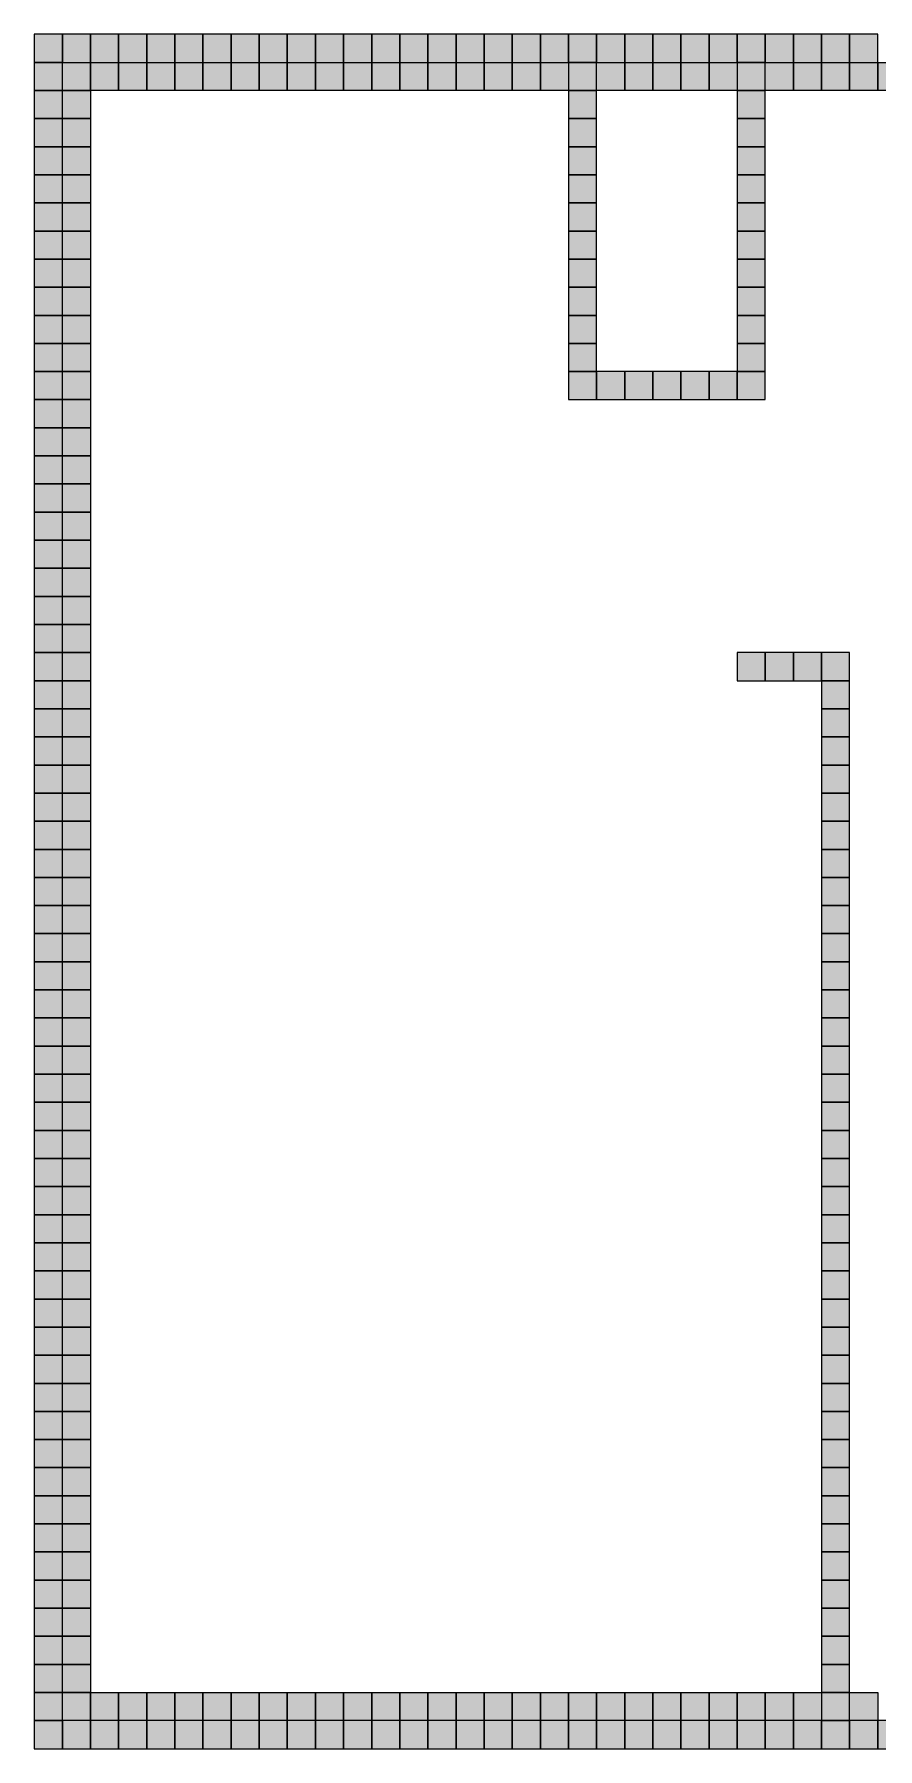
# Model space of a CAD drawing. Header units: inches. Extents: x -0.08 to 7.42, y 0.12 to 7.42.
# Drawn here: x -0.08 to 2.92, y 0.12 to 6.22 of the extents above; entities that cross this region are included whole.
import ezdxf

# ---------------------------------------------------------------- set-up
doc = ezdxf.new("R2010")
doc.units = ezdxf.units.IN
doc.header["$MEASUREMENT"] = 0
doc.layers.add('GRILLA PIXEL', color=7, linetype='Continuous')

# ---------------------------------------------------------------- blocks, each defined once
blk = doc.blocks.new('0-255-255-31-Muro alto')
at = {"layer": 'GRILLA PIXEL', "true_color": 0xffff1f}
h = blk.add_hatch(color=2, dxfattribs=at)
h.dxf.hatch_style = 1
h.paths.add_polyline_path([(0, 0), (-0.1, 0), (-0.1, -0.1), (0, -0.1)])
blk.add_lwpolyline([(-0.1, 0), (-0.1, -0.1), (0, -0.1), (0, 0)], close=True)
blk = doc.blocks.new('0-255-0-0-Muro dormitorio principal')
h = blk.add_hatch(color=1)
h.dxf.hatch_style = 1
h.paths.add_polyline_path([(0, 0), (-0.1, 0), (-0.1, -0.1), (0, -0.1)])
blk.add_lwpolyline([(-0.1, 0), (-0.1, -0.1), (0, -0.1), (0, 0)], close=True)
blk = doc.blocks.new('0-203-204-205-Ventana principal')
at = {"layer": 'GRILLA PIXEL', "true_color": 0xcbcccd}
h = blk.add_hatch(color=254, dxfattribs=at)
h.dxf.hatch_style = 1
h.paths.add_polyline_path([(0, 0), (-0.1, 0), (-0.1, -0.1), (0, -0.1)])
blk.add_lwpolyline([(-0.1, 0), (-0.1, -0.1), (0, -0.1), (0, 0)], close=True)
blk = doc.blocks.new('0-5-68-255-Muro inicio conexion')
at = {"layer": 'GRILLA PIXEL', "true_color": 0x0544ff}
h = blk.add_hatch(color=160, dxfattribs=at)
h.dxf.hatch_style = 1
h.paths.add_polyline_path([(0, 0), (-0.1, 0), (-0.1, -0.1), (0, -0.1)])
blk.add_lwpolyline([(-0.1, 0), (-0.1, -0.1), (0, -0.1), (0, 0)], close=True)
blk = doc.blocks.new('0-63-149-253-Muro fichas extremo')
at = {"layer": 'GRILLA PIXEL', "true_color": 0x3f95fd}
h = blk.add_hatch(color=153, dxfattribs=at)
h.dxf.hatch_style = 1
h.paths.add_polyline_path([(0, 0), (-0.1, 0), (-0.1, -0.1), (0, -0.1)])
blk.add_lwpolyline([(-0.1, 0), (-0.1, -0.1), (0, -0.1), (0, 0)], close=True)
blk = doc.blocks.new('0-0-28-112-Muro auxiliar fichas esquinas')
at = {"layer": 'GRILLA PIXEL', "true_color": 0x001c70}
h = blk.add_hatch(color=166, dxfattribs=at)
h.dxf.hatch_style = 1
h.paths.add_polyline_path([(0, 0), (-0.1, 0), (-0.1, -0.1), (0, -0.1)])
blk.add_lwpolyline([(-0.1, 0), (-0.1, -0.1), (0, -0.1), (0, 0)], close=True)
blk = doc.blocks.new('1-99-100-102-auxiliar lado interno')
at = {"lineweight": 70, "true_color": 0x636466}
h = blk.add_hatch(color=251, dxfattribs=at)
h.dxf.hatch_style = 1
h.paths.add_polyline_path([(-0.1, -0.1), (-0.1, 0), (0, 0), (0, -0.1)])
blk.add_lwpolyline([(0, 0), (0, -0.1), (-0.1, -0.1), (-0.1, 0)], close=True)
blk = doc.blocks.new('pixel extremo ventana')
h = blk.add_hatch(color=136)
h.dxf.hatch_style = 1
h.paths.add_polyline_path([(0, 0), (-0.1, 0), (-0.1, -0.1), (0, -0.1)])
blk.add_lwpolyline([(-0.1, 0), (-0.1, -0.1), (0, -0.1), (0, 0)], close=True)

msp = doc.modelspace()

# ---------------------------------------------------------------- block references
for name, p in [('0-5-68-255-Muro inicio conexion', (0.0189, 6.2216)), ('0-255-255-31-Muro alto', (0.1189, 6.2216)), ('0-255-255-31-Muro alto', (0.2189, 6.2216)), ('0-255-255-31-Muro alto', (0.3189, 6.2216)), ('0-255-255-31-Muro alto', (0.4189, 6.2216)), ('0-255-255-31-Muro alto', (0.5189, 6.2216)), ('0-255-255-31-Muro alto', (0.6189, 6.2216)), ('0-255-255-31-Muro alto', (0.7189, 6.2216)), ('0-255-255-31-Muro alto', (0.8189, 6.2216)), ('0-255-255-31-Muro alto', (0.9189, 6.2216)), ('0-255-255-31-Muro alto', (1.0189, 6.2216)), ('0-255-255-31-Muro alto', (1.1189, 6.2216)), ('0-255-255-31-Muro alto', (1.2189, 6.2216)), ('0-255-255-31-Muro alto', (1.3189, 6.2216)), ('0-255-255-31-Muro alto', (1.4189, 6.2216)), ('0-255-255-31-Muro alto', (1.5189, 6.2216)), ('0-255-255-31-Muro alto', (1.6189, 6.2216)), ('0-255-255-31-Muro alto', (1.7189, 6.2216)), ('0-255-255-31-Muro alto', (1.8189, 6.2216)), ('0-255-255-31-Muro alto', (1.9189, 6.2216)), ('0-255-255-31-Muro alto', (2.0189, 6.2216)), ('0-255-255-31-Muro alto', (2.1189, 6.2216)), ('0-255-255-31-Muro alto', (2.2189, 6.2216)), ('0-255-255-31-Muro alto', (2.3189, 6.2216)), ('0-255-255-31-Muro alto', (2.4189, 6.2216)), ('0-255-255-31-Muro alto', (2.5189, 6.2216)), ('0-255-255-31-Muro alto', (2.6189, 6.2216)), ('0-255-255-31-Muro alto', (2.7189, 6.2216)), ('0-255-255-31-Muro alto', (2.8189, 6.2216)), ('0-255-255-31-Muro alto', (2.9189, 6.2216)), ('0-5-68-255-Muro inicio conexion', (0.0189, 6.1216)), ('1-99-100-102-auxiliar lado interno', (0.1189, 6.1216)), ('1-99-100-102-auxiliar lado interno', (0.2189, 6.1216)), ('1-99-100-102-auxiliar lado interno', (0.3189, 6.1216)), ('1-99-100-102-auxiliar lado interno', (0.4189, 6.1216)), ('1-99-100-102-auxiliar lado interno', (0.5189, 6.1216)), ('1-99-100-102-auxiliar lado interno', (0.6189, 6.1216)), ('1-99-100-102-auxiliar lado interno', (0.7189, 6.1216)), ('1-99-100-102-auxiliar lado interno', (0.8189, 6.1216)), ('1-99-100-102-auxiliar lado interno', (0.9189, 6.1216)), ('1-99-100-102-auxiliar lado interno', (1.0189, 6.1216)), ('1-99-100-102-auxiliar lado interno', (1.1189, 6.1216)), ('1-99-100-102-auxiliar lado interno', (1.2189, 6.1216)), ('1-99-100-102-auxiliar lado interno', (1.3189, 6.1216)), ('1-99-100-102-auxiliar lado interno', (1.4189, 6.1216)), ('1-99-100-102-auxiliar lado interno', (1.5189, 6.1216)), ('1-99-100-102-auxiliar lado interno', (1.6189, 6.1216)), ('1-99-100-102-auxiliar lado interno', (1.7189, 6.1216)), ('1-99-100-102-auxiliar lado interno', (1.8189, 6.1216)), ('0-255-255-31-Muro alto', (1.9189, 6.1216)), ('1-99-100-102-auxiliar lado interno', (2.0189, 6.1216)), ('1-99-100-102-auxiliar lado interno', (2.1189, 6.1216)), ('1-99-100-102-auxiliar lado interno', (2.2189, 6.1216)), ('1-99-100-102-auxiliar lado interno', (2.3189, 6.1216)), ('1-99-100-102-auxiliar lado interno', (2.4189, 6.1216)), ('0-255-255-31-Muro alto', (2.5189, 6.1216)), ('1-99-100-102-auxiliar lado interno', (2.6189, 6.1216)), ('1-99-100-102-auxiliar lado interno', (2.7189, 6.1216)), ('1-99-100-102-auxiliar lado interno', (2.8189, 6.1216)), ('1-99-100-102-auxiliar lado interno', (2.9189, 6.1216)), ('1-99-100-102-auxiliar lado interno', (3.0189, 6.1216)), ('0-63-149-253-Muro fichas extremo', (0.0189, 6.0216)), ('1-99-100-102-auxiliar lado interno', (0.1189, 6.0216)), ('0-255-255-31-Muro alto', (1.9189, 6.0216)), ('0-255-255-31-Muro alto', (2.5189, 6.0216)), ('0-255-255-31-Muro alto', (0.0189, 5.9216)), ('1-99-100-102-auxiliar lado interno', (0.1189, 5.9216)), ('0-255-255-31-Muro alto', (1.9189, 5.9216)), ('0-255-255-31-Muro alto', (2.5189, 5.9216)), ('0-255-255-31-Muro alto', (0.0189, 5.8216)), ('1-99-100-102-auxiliar lado interno', (0.1189, 5.8216)), ('0-255-255-31-Muro alto', (1.9189, 5.8216)), ('0-255-255-31-Muro alto', (2.5189, 5.8216)), ('0-255-255-31-Muro alto', (0.0189, 5.7216)), ('1-99-100-102-auxiliar lado interno', (0.1189, 5.7216)), ('0-255-255-31-Muro alto', (1.9189, 5.7216)), ('0-255-255-31-Muro alto', (2.5189, 5.7216)), ('0-255-255-31-Muro alto', (0.0189, 5.6216)), ('1-99-100-102-auxiliar lado interno', (0.1189, 5.6216)), ('0-255-255-31-Muro alto', (1.9189, 5.6216)), ('0-255-255-31-Muro alto', (2.5189, 5.6216)), ('0-255-255-31-Muro alto', (0.0189, 5.5216)), ('1-99-100-102-auxiliar lado interno', (0.1189, 5.5216)), ('0-255-255-31-Muro alto', (1.9189, 5.5216)), ('0-255-255-31-Muro alto', (2.5189, 5.5216)), ('0-255-255-31-Muro alto', (0.0189, 5.4216)), ('1-99-100-102-auxiliar lado interno', (0.1189, 5.4216)), ('0-255-255-31-Muro alto', (1.9189, 5.4216)), ('0-255-255-31-Muro alto', (2.5189, 5.4216)), ('0-255-255-31-Muro alto', (0.0189, 5.3216)), ('1-99-100-102-auxiliar lado interno', (0.1189, 5.3216)), ('0-255-255-31-Muro alto', (1.9189, 5.3216)), ('0-255-255-31-Muro alto', (2.5189, 5.3216)), ('0-255-255-31-Muro alto', (0.0189, 5.2216)), ('1-99-100-102-auxiliar lado interno', (0.1189, 5.2216)), ('0-255-255-31-Muro alto', (1.9189, 5.2216)), ('0-255-255-31-Muro alto', (2.5189, 5.2216)), ('0-255-255-31-Muro alto', (0.0189, 5.1216)), ('1-99-100-102-auxiliar lado interno', (0.1189, 5.1216)), ('0-255-255-31-Muro alto', (1.9189, 5.1216)), ('0-255-255-31-Muro alto', (2.5189, 5.1216)), ('0-255-255-31-Muro alto', (0.0189, 5.0216)), ('1-99-100-102-auxiliar lado interno', (0.1189, 5.0216)), ('0-255-255-31-Muro alto', (1.9189, 5.0216)), ('0-255-255-31-Muro alto', (2.0189, 5.0216)), ('0-255-255-31-Muro alto', (2.1189, 5.0216)), ('0-255-255-31-Muro alto', (2.2189, 5.0216)), ('0-255-255-31-Muro alto', (2.3189, 5.0216)), ('0-255-255-31-Muro alto', (2.4189, 5.0216)), ('0-255-255-31-Muro alto', (2.5189, 5.0216)), ('0-255-0-0-Muro dormitorio principal', (0.0189, 4.9216)), ('1-99-100-102-auxiliar lado interno', (0.1189, 4.9216)), ('0-255-0-0-Muro dormitorio principal', (0.0189, 4.8216)), ('1-99-100-102-auxiliar lado interno', (0.1189, 4.8216)), ('0-255-0-0-Muro dormitorio principal', (0.0189, 4.7216)), ('1-99-100-102-auxiliar lado interno', (0.1189, 4.7216)), ('0-255-0-0-Muro dormitorio principal', (0.0189, 4.6216)), ('1-99-100-102-auxiliar lado interno', (0.1189, 4.6216)), ('0-255-0-0-Muro dormitorio principal', (0.0189, 4.5216)), ('1-99-100-102-auxiliar lado interno', (0.1189, 4.5216)), ('0-255-0-0-Muro dormitorio principal', (0.0189, 4.4216)), ('1-99-100-102-auxiliar lado interno', (0.1189, 4.4216)), ('0-255-0-0-Muro dormitorio principal', (0.0189, 4.3216)), ('1-99-100-102-auxiliar lado interno', (0.1189, 4.3216)), ('0-255-0-0-Muro dormitorio principal', (0.0189, 4.2216)), ('1-99-100-102-auxiliar lado interno', (0.1189, 4.2216)), ('0-255-0-0-Muro dormitorio principal', (0.0189, 4.1216)), ('1-99-100-102-auxiliar lado interno', (0.1189, 4.1216)), ('0-255-0-0-Muro dormitorio principal', (0.0189, 4.0216)), ('1-99-100-102-auxiliar lado interno', (0.1189, 4.0216)), ('0-255-255-31-Muro alto', (2.5189, 4.0216)), ('0-255-255-31-Muro alto', (2.6189, 4.0216)), ('0-255-255-31-Muro alto', (2.7189, 4.0216)), ('0-255-255-31-Muro alto', (2.8189, 4.0216)), ('0-255-0-0-Muro dormitorio principal', (0.0189, 3.9216)), ('1-99-100-102-auxiliar lado interno', (0.1189, 3.9216)), ('0-255-255-31-Muro alto', (2.8189, 3.9216)), ('0-255-0-0-Muro dormitorio principal', (0.0189, 3.8216)), ('1-99-100-102-auxiliar lado interno', (0.1189, 3.8216)), ('0-255-255-31-Muro alto', (2.8189, 3.8216)), ('0-255-0-0-Muro dormitorio principal', (0.0189, 3.7216)), ('1-99-100-102-auxiliar lado interno', (0.1189, 3.7216)), ('0-255-255-31-Muro alto', (2.8189, 3.7216)), ('0-255-0-0-Muro dormitorio principal', (0.0189, 3.6216)), ('1-99-100-102-auxiliar lado interno', (0.1189, 3.6216)), ('0-255-255-31-Muro alto', (2.8189, 3.6216)), ('0-255-0-0-Muro dormitorio principal', (0.0189, 3.5216)), ('1-99-100-102-auxiliar lado interno', (0.1189, 3.5216)), ('0-255-255-31-Muro alto', (2.8189, 3.5216)), ('0-255-0-0-Muro dormitorio principal', (0.0189, 3.4216)), ('1-99-100-102-auxiliar lado interno', (0.1189, 3.4216)), ('0-255-255-31-Muro alto', (2.8189, 3.4216)), ('0-255-0-0-Muro dormitorio principal', (0.0189, 3.3216)), ('1-99-100-102-auxiliar lado interno', (0.1189, 3.3216)), ('0-255-255-31-Muro alto', (2.8189, 3.3216)), ('0-255-0-0-Muro dormitorio principal', (0.0189, 3.2216)), ('1-99-100-102-auxiliar lado interno', (0.1189, 3.2216)), ('0-255-255-31-Muro alto', (2.8189, 3.2216)), ('0-255-0-0-Muro dormitorio principal', (0.0189, 3.1216)), ('1-99-100-102-auxiliar lado interno', (0.1189, 3.1216)), ('0-255-255-31-Muro alto', (2.8189, 3.1216)), ('0-255-0-0-Muro dormitorio principal', (0.0189, 3.0216)), ('1-99-100-102-auxiliar lado interno', (0.1189, 3.0216)), ('0-255-255-31-Muro alto', (2.8189, 3.0216)), ('0-255-0-0-Muro dormitorio principal', (0.0189, 2.9216)), ('1-99-100-102-auxiliar lado interno', (0.1189, 2.9216)), ('0-255-255-31-Muro alto', (2.8189, 2.9216)), ('0-255-0-0-Muro dormitorio principal', (0.0189, 2.8216)), ('1-99-100-102-auxiliar lado interno', (0.1189, 2.8216)), ('0-255-255-31-Muro alto', (2.8189, 2.8216)), ('0-255-0-0-Muro dormitorio principal', (0.0189, 2.7216)), ('1-99-100-102-auxiliar lado interno', (0.1189, 2.7216)), ('0-255-255-31-Muro alto', (2.8189, 2.7216)), ('0-255-0-0-Muro dormitorio principal', (0.0189, 2.6216)), ('1-99-100-102-auxiliar lado interno', (0.1189, 2.6216)), ('0-255-255-31-Muro alto', (2.8189, 2.6216)), ('0-255-0-0-Muro dormitorio principal', (0.0189, 2.5216)), ('1-99-100-102-auxiliar lado interno', (0.1189, 2.5216)), ('0-255-255-31-Muro alto', (2.8189, 2.5216)), ('0-255-0-0-Muro dormitorio principal', (0.0189, 2.4216)), ('1-99-100-102-auxiliar lado interno', (0.1189, 2.4216)), ('0-255-255-31-Muro alto', (2.8189, 2.4216)), ('0-255-0-0-Muro dormitorio principal', (0.0189, 2.3216)), ('1-99-100-102-auxiliar lado interno', (0.1189, 2.3216)), ('0-255-255-31-Muro alto', (2.8189, 2.3216)), ('0-255-0-0-Muro dormitorio principal', (0.0189, 2.2216)), ('1-99-100-102-auxiliar lado interno', (0.1189, 2.2216)), ('0-255-255-31-Muro alto', (2.8189, 2.2216)), ('0-255-0-0-Muro dormitorio principal', (0.0189, 2.1216)), ('1-99-100-102-auxiliar lado interno', (0.1189, 2.1216)), ('0-255-255-31-Muro alto', (2.8189, 2.1216)), ('0-255-0-0-Muro dormitorio principal', (0.0189, 2.0216)), ('1-99-100-102-auxiliar lado interno', (0.1189, 2.0216)), ('0-255-255-31-Muro alto', (2.8189, 2.0216)), ('0-255-0-0-Muro dormitorio principal', (0.0189, 1.9216)), ('1-99-100-102-auxiliar lado interno', (0.1189, 1.9216)), ('0-255-255-31-Muro alto', (2.8189, 1.9216)), ('0-255-0-0-Muro dormitorio principal', (0.0189, 1.8216)), ('1-99-100-102-auxiliar lado interno', (0.1189, 1.8216)), ('0-255-255-31-Muro alto', (2.8189, 1.8216)), ('0-255-0-0-Muro dormitorio principal', (0.0189, 1.7216)), ('1-99-100-102-auxiliar lado interno', (0.1189, 1.7216)), ('0-255-255-31-Muro alto', (2.8189, 1.7216)), ('0-255-0-0-Muro dormitorio principal', (0.0189, 1.6216)), ('1-99-100-102-auxiliar lado interno', (0.1189, 1.6216)), ('0-255-255-31-Muro alto', (2.8189, 1.6216)), ('0-255-0-0-Muro dormitorio principal', (0.0189, 1.5216)), ('1-99-100-102-auxiliar lado interno', (0.1189, 1.5216)), ('0-255-255-31-Muro alto', (2.8189, 1.5216)), ('0-255-0-0-Muro dormitorio principal', (0.0189, 1.4216)), ('1-99-100-102-auxiliar lado interno', (0.1189, 1.4216)), ('0-255-255-31-Muro alto', (2.8189, 1.4216)), ('0-255-0-0-Muro dormitorio principal', (0.0189, 1.3216)), ('1-99-100-102-auxiliar lado interno', (0.1189, 1.3216)), ('0-255-255-31-Muro alto', (2.8189, 1.3216)), ('0-255-0-0-Muro dormitorio principal', (0.0189, 1.2216)), ('1-99-100-102-auxiliar lado interno', (0.1189, 1.2216)), ('0-255-255-31-Muro alto', (2.8189, 1.2216)), ('0-255-0-0-Muro dormitorio principal', (0.0189, 1.1216)), ('1-99-100-102-auxiliar lado interno', (0.1189, 1.1216)), ('0-255-255-31-Muro alto', (2.8189, 1.1216)), ('0-255-0-0-Muro dormitorio principal', (0.0189, 1.0216)), ('1-99-100-102-auxiliar lado interno', (0.1189, 1.0216)), ('0-255-255-31-Muro alto', (2.8189, 1.0216)), ('0-255-0-0-Muro dormitorio principal', (0.0189, 0.9216)), ('1-99-100-102-auxiliar lado interno', (0.1189, 0.9216)), ('0-255-255-31-Muro alto', (2.8189, 0.9216)), ('0-255-0-0-Muro dormitorio principal', (0.0189, 0.8216)), ('1-99-100-102-auxiliar lado interno', (0.1189, 0.8216)), ('0-255-255-31-Muro alto', (2.8189, 0.8216)), ('0-255-0-0-Muro dormitorio principal', (0.0189, 0.7216)), ('1-99-100-102-auxiliar lado interno', (0.1189, 0.7216)), ('0-255-255-31-Muro alto', (2.8189, 0.7216)), ('0-255-0-0-Muro dormitorio principal', (0.0189, 0.6216)), ('1-99-100-102-auxiliar lado interno', (0.1189, 0.6216)), ('0-255-255-31-Muro alto', (2.8189, 0.6216)), ('0-255-0-0-Muro dormitorio principal', (0.0189, 0.5216)), ('1-99-100-102-auxiliar lado interno', (0.1189, 0.5216)), ('0-255-255-31-Muro alto', (2.8189, 0.5216)), ('0-255-0-0-Muro dormitorio principal', (0.0189, 0.4216)), ('1-99-100-102-auxiliar lado interno', (0.1189, 0.4216)), ('0-255-255-31-Muro alto', (2.8189, 0.4216)), ('0-0-28-112-Muro auxiliar fichas esquinas', (0.0189, 0.3216)), ('1-99-100-102-auxiliar lado interno', (0.1189, 0.3216)), ('1-99-100-102-auxiliar lado interno', (0.2189, 0.3216)), ('1-99-100-102-auxiliar lado interno', (0.3189, 0.3216)), ('1-99-100-102-auxiliar lado interno', (0.4189, 0.3216)), ('1-99-100-102-auxiliar lado interno', (0.5189, 0.3216)), ('1-99-100-102-auxiliar lado interno', (0.6189, 0.3216)), ('1-99-100-102-auxiliar lado interno', (0.7189, 0.3216)), ('1-99-100-102-auxiliar lado interno', (0.8189, 0.3216)), ('1-99-100-102-auxiliar lado interno', (0.9189, 0.3216)), ('1-99-100-102-auxiliar lado interno', (1.0189, 0.3216)), ('1-99-100-102-auxiliar lado interno', (1.1189, 0.3216)), ('1-99-100-102-auxiliar lado interno', (1.2189, 0.3216)), ('1-99-100-102-auxiliar lado interno', (1.3189, 0.3216)), ('1-99-100-102-auxiliar lado interno', (1.4189, 0.3216)), ('1-99-100-102-auxiliar lado interno', (1.5189, 0.3216)), ('1-99-100-102-auxiliar lado interno', (1.6189, 0.3216)), ('1-99-100-102-auxiliar lado interno', (1.7189, 0.3216)), ('1-99-100-102-auxiliar lado interno', (1.8189, 0.3216)), ('1-99-100-102-auxiliar lado interno', (1.9189, 0.3216)), ('1-99-100-102-auxiliar lado interno', (2.0189, 0.3216)), ('1-99-100-102-auxiliar lado interno', (2.1189, 0.3216)), ('1-99-100-102-auxiliar lado interno', (2.2189, 0.3216)), ('1-99-100-102-auxiliar lado interno', (2.3189, 0.3216)), ('1-99-100-102-auxiliar lado interno', (2.4189, 0.3216)), ('1-99-100-102-auxiliar lado interno', (2.5189, 0.3216)), ('1-99-100-102-auxiliar lado interno', (2.6189, 0.3216)), ('1-99-100-102-auxiliar lado interno', (2.7189, 0.3216)), ('0-255-255-31-Muro alto', (2.8189, 0.3216)), ('1-99-100-102-auxiliar lado interno', (2.9189, 0.3216)), ('0-0-28-112-Muro auxiliar fichas esquinas', (0.0189, 0.2216)), ('pixel extremo ventana', (0.1189, 0.2216)), ('0-203-204-205-Ventana principal', (0.2189, 0.2216)), ('0-203-204-205-Ventana principal', (0.3189, 0.2216)), ('0-203-204-205-Ventana principal', (0.4189, 0.2216)), ('0-203-204-205-Ventana principal', (0.5189, 0.2216)), ('0-203-204-205-Ventana principal', (0.6189, 0.2216)), ('0-203-204-205-Ventana principal', (0.7189, 0.2216)), ('0-203-204-205-Ventana principal', (0.8189, 0.2216)), ('0-203-204-205-Ventana principal', (0.9189, 0.2216)), ('0-203-204-205-Ventana principal', (1.0189, 0.2216)), ('0-203-204-205-Ventana principal', (1.1189, 0.2216)), ('0-203-204-205-Ventana principal', (1.2189, 0.2216)), ('0-203-204-205-Ventana principal', (1.3189, 0.2216)), ('0-203-204-205-Ventana principal', (1.4189, 0.2216)), ('0-203-204-205-Ventana principal', (1.5189, 0.2216)), ('pixel extremo ventana', (1.6189, 0.2216)), ('0-255-255-31-Muro alto', (1.7189, 0.2216)), ('0-255-255-31-Muro alto', (1.8189, 0.2216)), ('0-255-255-31-Muro alto', (1.9189, 0.2216)), ('0-255-255-31-Muro alto', (2.0189, 0.2216)), ('0-255-255-31-Muro alto', (2.1189, 0.2216)), ('0-255-255-31-Muro alto', (2.2189, 0.2216)), ('0-255-255-31-Muro alto', (2.3189, 0.2216)), ('0-255-255-31-Muro alto', (2.4189, 0.2216)), ('0-255-255-31-Muro alto', (2.5189, 0.2216)), ('0-255-255-31-Muro alto', (2.6189, 0.2216)), ('0-255-255-31-Muro alto', (2.7189, 0.2216)), ('0-255-255-31-Muro alto', (2.8189, 0.2216)), ('0-255-255-31-Muro alto', (2.9189, 0.2216)), ('0-255-255-31-Muro alto', (3.0189, 0.2216))]:
    msp.add_blockref(name, p)

doc.saveas('drawing.dxf')
